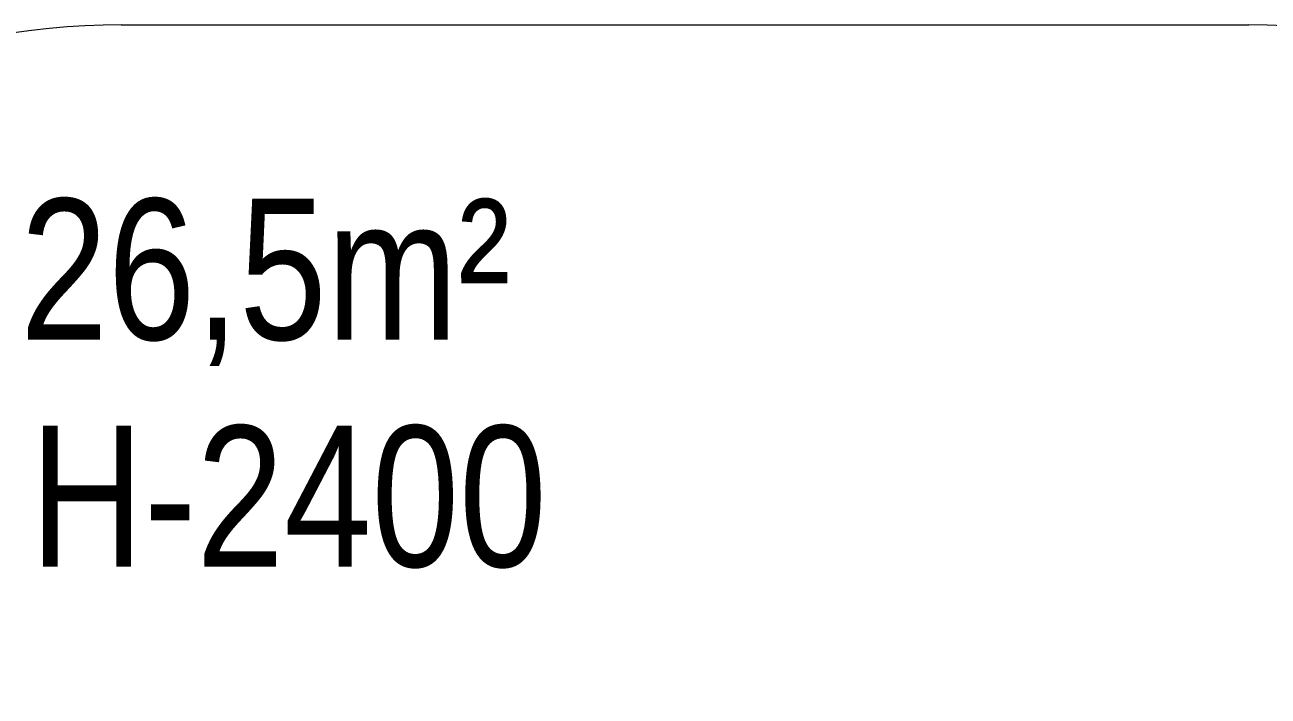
# Model space of a CAD drawing. Header units: millimetres. Extents: x -3322 to 2846, y -3947 to 2400.
# Drawn here: x -1260 to 1387, y 971 to 2400 of the extents above; entities that cross this region are included whole.
import ezdxf

# ---------------------------------------------------------------- set-up
doc = ezdxf.new("R2010")
doc.units = ezdxf.units.MM
for name, color, linetype in [('DIKOM_ЗОНА', 80, 'Continuous'), ('DIKOM_РАЗМЕР_ЗОНА', 7, 'Continuous'), ('DIKOM_РАЗМЕР_ОБЪЕКТА', 7, 'Continuous')]:
    doc.layers.add(name, color=color, linetype=linetype)
doc.styles.add('style1', font='arial.ttf', dxfattribs={"width": 0.8})
doc.dimstyles.new('1-50', dxfattribs={"dimtxt": 300, "dimasz": 200, "dimexe": 100, "dimexo": 0, "dimgap": 100, "dimtad": 1, "dimtxsty": 'style1', "dimcen": 200, "dimclrd": 7, "dimclre": 7, "dimclrt": 7, "dimadec": 1, "dimazin": 2, "dimtfac": 1, "dimtmove": 0, "dimatfit": 2, "dimfxl": 0, "dimlwd": 25, "dimlwe": 18, "dimarcsym": 0})

# ---------------------------------------------------------------- blocks, each defined once
blk = doc.blocks.new('*D2')
at = {"layer": 'Defpoints', "color": 0, "transparency": 16777216}
for p in [(-1854.4, 2399.8), (-2872.5, -3297.4), (-674.2, -3297.4)]:
    blk.add_point(p, dxfattribs=at)
at = {"layer": 'DIKOM_РАЗМЕР_ЗОНА', "color": 7, "lineweight": 18, "transparency": 16777216}
for p, q in [((-1854.4, 2399.8), (-2972.5, 2399.8)), ((-674.2, -3297.4), (-2972.5, -3297.4))]:
    blk.add_line(p, q, dxfattribs=at)
at = {"layer": 'DIKOM_РАЗМЕР_ЗОНА', "color": 7, "lineweight": 25, "transparency": 16777216}
blk.add_line((-2872.5, 2199.8), (-2872.5, -3097.4), dxfattribs=at)
at = {"layer": 'DIKOM_РАЗМЕР_ЗОНА', "color": 7, "transparency": 16777216}
for points in [[(-2905.8, 2199.8), (-2839.1, 2199.8), (-2872.5, 2399.8)], [(-2905.8, -3097.4), (-2839.1, -3097.4), (-2872.5, -3297.4)]]:
    blk.add_solid(points, dxfattribs=at)
at = {"layer": 'DIKOM_РАЗМЕР_ЗОНА', "color": 7, "transparency": 16777216, "insert": (-3125.6, -306.7), "char_height": 300, "attachment_point": 5, "rotation": 90, "style": 'style1'}
blk.add_mtext('5700', dxfattribs=at)

msp = doc.modelspace()

# ---------------------------------------------------------------- linework, layer by layer
at = {"layer": 'DIKOM_ЗОНА', "color": 3, "lineweight": 15}
msp.add_line((-1054.387, 2399.827), (1345.613, 2399.827), dxfattribs=at)
for centre, start, end in [((-1054.387, 899.827), 90, 180), ((1345.613, 899.827), 0, 90)]:
    msp.add_arc(centre, 1500, start, end, dxfattribs=at)

# ---------------------------------------------------------------- texts
at = {"layer": 'DIKOM_РАЗМЕР_ОБЪЕКТА', "insert": (-1269.501, 2029.781), "char_height": 300, "attachment_point": 1, "style": 'style1'}
msp.add_mtext_dynamic_manual_height_columns('2{\\fArial|b0|i0|c204|p34;6,5}m²', width=1194.32088, gutter_width=20, heights=[0], dxfattribs=at)
at = {"layer": 'DIKOM_РАЗМЕР_ОБЪЕКТА', "insert": (-1248.326, 1546.715), "char_height": 300, "width": 1145.9061, "attachment_point": 1, "style": 'style1'}
msp.add_mtext('H-2400', dxfattribs=at)

# ---------------------------------------------------------------- dimensions: what is measured, and where the dimension line sits
at = {"layer": 'DIKOM_РАЗМЕР_ЗОНА'}
dim = msp.add_linear_dim(base=(-2872.455, -3297.439), p1=(-1854.387, 2399.827), p2=(-674.194, -3297.439), angle=90, text='5700', dimstyle='1-50', dxfattribs=at)
dim.commit()
dim.dimension.update_dxf_attribs({"geometry": '*D2', "text_midpoint": (-2872.455, -306.657), "dimtype": 160})

doc.saveas('drawing.dxf')
